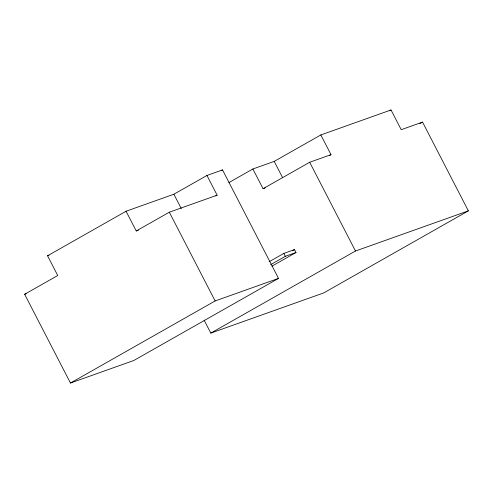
<?xml version="1.0" encoding="UTF-8"?>
<svg xmlns="http://www.w3.org/2000/svg" width="493" height="493" viewBox="0 0 493 493"><rect width="100%" height="100%" fill="white"/><g stroke="black" fill="none" stroke-linecap="round" stroke-linejoin="round"><path stroke-width="0.74" d="M47.556 255.781L126.06 211.244L173.875 194.23L206.955 175.459L222.522 169.925L278.514 278.403L133.837 360.482L70.462 383.036L24.65 294.278L57.736 275.507L47.556 255.781L49.004 255.269M221.184 170.683L222.522 169.925M126.06 211.244L136.241 230.964L169.327 212.2L217.136 195.185L206.955 175.459M228.832 182.626L252.878 168.988L274.207 161.396L320.826 134.946L391.029 109.964L401.21 129.69L422.538 122.104L468.35 210.856L323.673 292.941L210.813 333.095L204.114 320.123M215.811 195.937L217.136 195.185M389.698 110.722L391.029 109.964M252.878 168.988L263.059 188.708L309.678 162.259L331.006 154.666L320.826 134.946M329.675 155.424L331.006 154.666M419.876 123.614L422.538 122.104M269.147 261.746L283.839 253.408L294.494 249.618L295.991 252.521L271.945 266.165M292.491 250.758L294.494 249.618M270.645 264.649L285.336 256.311L295.991 252.521M70.462 383.036L215.139 300.952L278.514 278.403M210.813 333.095L355.49 251.017L468.35 210.856M136.241 230.964L138.416 230.194M263.059 188.708L265.191 187.95M24.65 294.278L26.098 293.76M309.678 162.259L355.49 251.017M274.207 161.396L282.631 177.72M283.839 253.408L285.336 256.311M173.875 194.23L181.245 208.514M169.327 212.2L215.139 300.952"/></g></svg>
